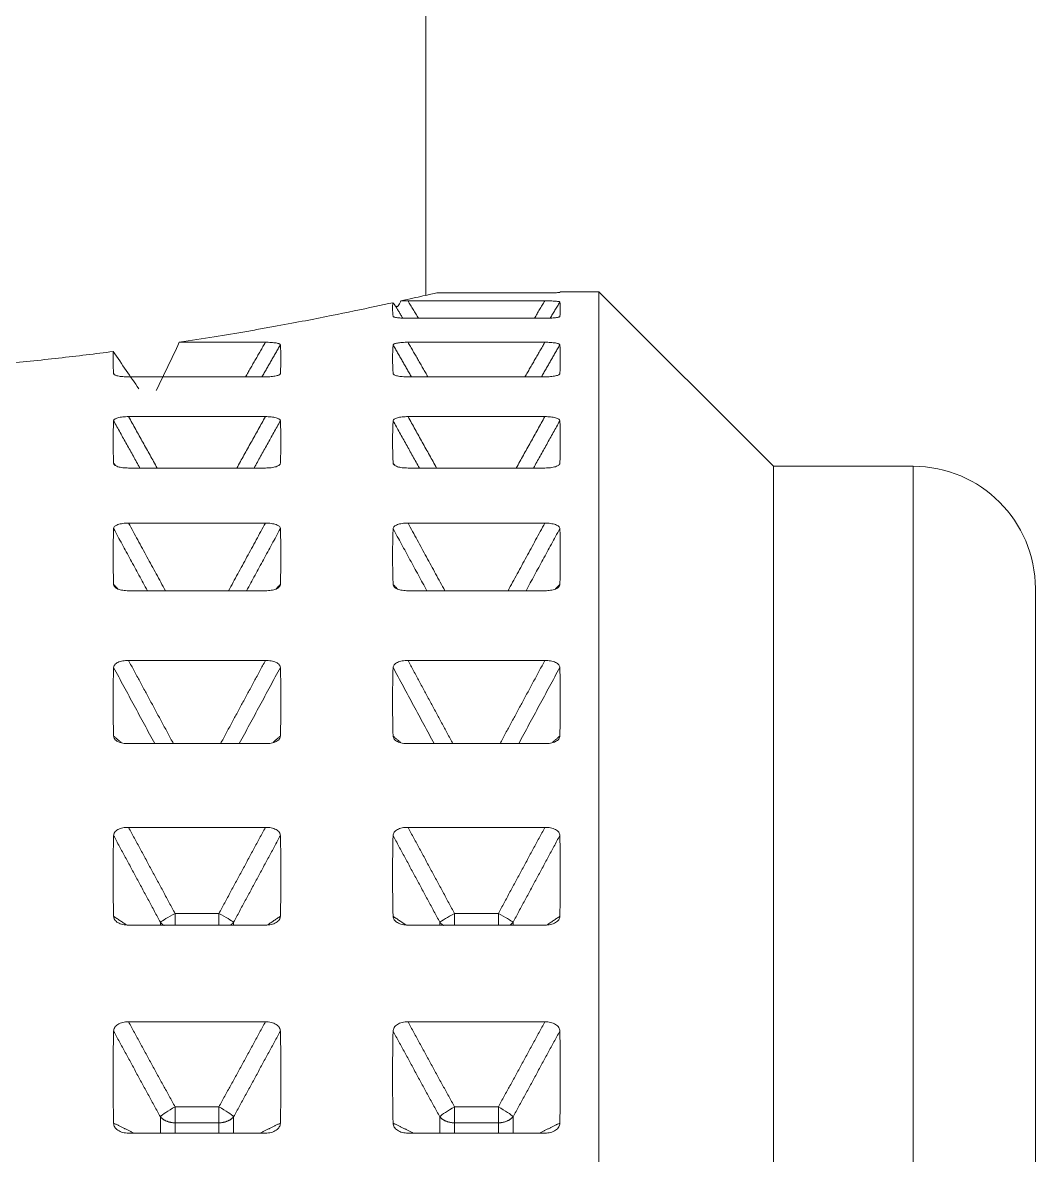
# Model space of a CAD drawing. Extents: x 2752 to 4118, y -1 to 999.
# Drawn here: x 3161.19 to 3166.99, y 537.87 to 544.35 of the extents above; entities that cross this region are included whole.
import ezdxf

# ---------------------------------------------------------------- set-up
doc = ezdxf.new("R2010")
doc.units = 0
doc.header["$LTSCALE"] = 10
doc.header["$MEASUREMENT"] = 0
doc.layers.add('1', color=7, linetype='CONTINUOUS')

msp = doc.modelspace()

# ---------------------------------------------------------------- linework, layer by layer
at = {"layer": '1', "color": 7, "linetype": 'Continuous', "lineweight": 18}
for p, q in [((3164.2684, 542.8077), (3164.2712, 542.8122)), ((3164.491, 542.8122), (3164.2712, 542.8122)), ((3165.491, 541.8122), (3164.491, 542.8122)), ((3164.491, 507.8122), (3164.491, 542.8122)), ((3163.5633, 542.8057), (3164.1828, 542.8057)), ((3165.491, 541.8122), (3166.291, 541.8122)), ((3165.491, 508.8122), (3165.491, 541.8122)), ((3166.991, 541.1122), (3166.991, 509.5122))]:
    msp.add_line(p, q, dxfattribs=at)
at = {"layer": '1', "color": 7, "linetype": 'Continuous', "lineweight": 13}
for p, q in [((3161.7169, 542.3393), (3161.7136, 542.3437)), ((3163.3169, 542.3393), (3163.3136, 542.3437)), ((3166.291, 541.8122), (3166.291, 508.8122)), ((3162.0655, 538.0526), (3162.3165, 538.0526)), ((3162.0655, 537.9938), (3162.0655, 538.0526)), ((3162.3165, 538.0526), (3162.3165, 537.9938)), ((3163.6655, 538.0526), (3163.9165, 538.0526)), ((3163.6655, 537.9938), (3163.6655, 538.0526)), ((3163.9165, 538.0526), (3163.9165, 537.9938))]:
    msp.add_line(p, q, dxfattribs=at)
at = {"layer": '1', "color": 7, "linetype": 'Continuous', "lineweight": 18}
msp.add_arc((3166.291, 541.1122), 0.7, 0, 90, dxfattribs=at)
for centre, major_axis, ratio, start_param, end_param in [((3159.491, 550.9606), (0, 10.9088), 0.375843, 3.787146, 3.828019), ((3159.491, 546.7519), (-4.0813, 6.6079), 0.059234, 2.238735, 2.281937), ((3162.0655, 539.2451), (-0.088, -0.0475), 0.052236, 4.683469, 5.961251), ((3162.3165, 539.2451), (-0.088, 0.0475), 0.052236, 3.463527, 4.741309), ((3163.6655, 539.2451), (-0.088, -0.0475), 0.052236, 4.683469, 5.961251), ((3163.9165, 539.2451), (-0.088, 0.0475), 0.052236, 3.463527, 4.741309), ((3162.0655, 538.1269), (-0.0878, -0.0479), 0.143811, 4.633281, 5.911063), ((3162.3165, 538.1269), (-0.0878, 0.0479), 0.143811, 3.513715, 4.791497), ((3163.6655, 538.1269), (-0.0878, -0.0479), 0.143811, 4.633281, 5.911063), ((3163.9165, 538.1269), (-0.0878, 0.0479), 0.143811, 3.513715, 4.791497)]:
    msp.add_ellipse(centre, major_axis=major_axis, ratio=ratio, start_param=start_param, end_param=end_param, dxfattribs=at)
for points, degree in [([(3163.5009, 568.3122), (3163.5009, 542.7915)], 1), ([(3163.313, 542.7491), (3163.3099, 542.7282), (3163.3101, 542.7021), (3163.3136, 542.6708)], 3), ([(3163.313, 542.7491), (3163.3176, 542.7432), (3163.3221, 542.7373), (3163.3266, 542.7315)], 3), ([(3163.5633, 542.8057), (3163.5455, 542.8015), (3163.4932, 542.7894), (3163.4081, 542.7701), (3163.3573, 542.7589)], 3), ([(3164.1828, 542.7596), (3163.3992, 542.7596)], 1), ([(3164.2129, 542.6608), (3164.2684, 542.753)], 1), ([(3164.2684, 542.6708), (3164.2722, 542.7041), (3164.2722, 542.7315), (3164.2684, 542.753)], 3), ([(3163.3692, 542.6607), (3163.3266, 542.7315)], 1), ([(3163.3992, 542.6601), (3164.1828, 542.6601)], 1), ([(3162.5828, 542.5224), (3162.0896, 542.5224)], 1), ([(3162.5632, 542.3244), (3162.6684, 542.5072)], 1), ([(3162.6684, 542.3437), (3162.6722, 542.4039), (3162.6722, 542.4584), (3162.6684, 542.5072)], 3), ([(3163.3136, 542.5072), (3163.3099, 542.4584), (3163.3099, 542.4039), (3163.3136, 542.3437)], 3), ([(3163.4188, 542.3244), (3163.3136, 542.5072)], 1), ([(3164.1828, 542.5224), (3163.3992, 542.5224)], 1), ([(3164.1632, 542.3244), (3164.2684, 542.5072)], 1), ([(3164.2684, 542.3437), (3164.2722, 542.4039), (3164.2722, 542.4584), (3164.2684, 542.5072)], 3), ([(3161.7116, 542.4694), (3161.6099, 542.4562), (3161.4014, 542.431), (3161.1827, 542.4086), (3161.0708, 542.3983)], 3), ([(3161.7115, 542.4694), (3161.7101, 542.4308), (3161.7108, 542.3888), (3161.7136, 542.3437)], 3), ([(3161.7992, 542.3244), (3162.5828, 542.3244)], 1), ([(3163.3992, 542.3244), (3164.1828, 542.3244)], 1), ([(3162.5828, 542.0966), (3161.7992, 542.0966)], 1), ([(3164.1828, 542.0966), (3163.3992, 542.0966)], 1), ([(3161.7136, 542.0729), (3161.7099, 541.9976), (3161.7099, 541.9165), (3161.7136, 541.83)], 3), ([(3161.8642, 541.8024), (3161.7136, 542.0729)], 1), ([(3162.5178, 541.8024), (3162.6684, 542.0729)], 1), ([(3162.6684, 541.83), (3162.6722, 541.9165), (3162.6722, 541.9976), (3162.6684, 542.0729)], 3), ([(3163.3136, 542.0729), (3163.3099, 541.9976), (3163.3099, 541.9165), (3163.3136, 541.83)], 3), ([(3163.4642, 541.8024), (3163.3136, 542.0729)], 1), ([(3164.1178, 541.8024), (3164.2684, 542.0729)], 1), ([(3164.2684, 541.83), (3164.2722, 541.9165), (3164.2722, 541.9976), (3164.2684, 542.0729)], 3), ([(3161.7992, 541.8024), (3162.5828, 541.8024)], 1), ([(3163.3992, 541.8024), (3164.1828, 541.8024)], 1), ([(3161.7136, 541.4551), (3161.7099, 541.3539), (3161.7099, 541.2472), (3161.7136, 541.1353)], 3), ([(3162.5828, 541.4869), (3161.7992, 541.4869)], 1), ([(3162.6684, 541.1353), (3162.6722, 541.2472), (3162.6722, 541.3539), (3162.6684, 541.4551)], 3), ([(3163.3136, 541.4551), (3163.3099, 541.3539), (3163.3099, 541.2472), (3163.3136, 541.1353)], 3), ([(3164.1828, 541.4869), (3163.3992, 541.4869)], 1), ([(3164.2684, 541.1353), (3164.2722, 541.2472), (3164.2722, 541.3539), (3164.2684, 541.4551)], 3), ([(3162.6435, 541.1099), (3162.6684, 541.1353)], 1), ([(3164.2435, 541.1099), (3164.2684, 541.1353)], 1), ([(3161.7992, 541.0997), (3162.5828, 541.0997)], 1), ([(3163.3992, 541.0997), (3164.1828, 541.0997)], 1), ([(3162.5828, 540.7), (3161.7992, 540.7)], 1), ([(3164.1828, 540.7), (3163.3992, 540.7)], 1), ([(3161.7136, 540.6603), (3161.7099, 540.5344), (3161.7099, 540.4033), (3161.7136, 540.2672)], 3), ([(3162.6684, 540.2672), (3162.6722, 540.4033), (3162.6722, 540.5344), (3162.6684, 540.6603)], 3), ([(3163.3136, 540.6603), (3163.3099, 540.5344), (3163.3099, 540.4033), (3163.3136, 540.2672)], 3), ([(3164.2684, 540.2672), (3164.2722, 540.4033), (3164.2722, 540.5344), (3164.2684, 540.6603)], 3), ([(3161.7992, 540.224), (3162.5828, 540.224)], 1), ([(3162.6236, 540.2289), (3162.6684, 540.2672)], 1), ([(3163.3992, 540.224), (3164.1828, 540.224)], 1), ([(3164.2236, 540.2289), (3164.2684, 540.2672)], 1), ([(3161.7136, 539.6975), (3161.7099, 539.5482), (3161.7099, 539.3941), (3161.7136, 539.2353)], 3), ([(3162.5828, 539.7445), (3161.7992, 539.7445)], 1), ([(3162.6684, 539.2353), (3162.6722, 539.3941), (3162.6722, 539.5482), (3162.6684, 539.6975)], 3), ([(3163.3136, 539.6975), (3163.3099, 539.5482), (3163.3099, 539.3941), (3163.3136, 539.2353)], 3), ([(3164.1828, 539.7445), (3163.3992, 539.7445)], 1), ([(3164.2684, 539.2353), (3164.2722, 539.3941), (3164.2722, 539.5482), (3164.2684, 539.6975)], 3), ([(3161.7992, 539.1849), (3162.5828, 539.1849)], 1), ([(3162.5951, 539.1857), (3162.6684, 539.2353)], 1), ([(3163.3992, 539.1849), (3164.1828, 539.1849)], 1), ([(3164.1951, 539.1857), (3164.2684, 539.2353)], 1), ([(3162.5828, 538.6309), (3161.7992, 538.6309)], 1), ([(3164.1828, 538.6309), (3163.3992, 538.6309)], 1), ([(3161.7136, 538.577), (3161.7099, 538.406), (3161.7099, 538.2306), (3161.7136, 538.0509)], 3), ([(3162.6684, 538.0509), (3162.6722, 538.2306), (3162.6722, 538.406), (3162.6684, 538.577)], 3), ([(3163.3136, 538.577), (3163.3099, 538.406), (3163.3099, 538.2306), (3163.3136, 538.0509)], 3), ([(3164.2684, 538.0509), (3164.2722, 538.2306), (3164.2722, 538.406), (3164.2684, 538.577)], 3), ([(3162.5527, 537.9938), (3162.6684, 538.0509)], 1), ([(3164.1527, 537.9938), (3164.2684, 538.0509)], 1), ([(3161.7992, 537.9938), (3162.5828, 537.9938)], 1), ([(3163.3992, 537.9938), (3164.1828, 537.9938)], 1)]:
    msp.add_open_spline(points, degree=degree, dxfattribs=at)
for points, knots in [([(3163.313, 542.7491), (3163.2488, 542.735), (3163.1747, 542.7191), (3163.0075, 542.6845), (3162.9145, 542.6658), (3162.7606, 542.6363), (3162.7069, 542.6263), (3162.6227, 542.6109), (3162.594, 542.6057), (3162.5356, 542.5953), (3162.5059, 542.5901), (3162.3549, 542.5641), (3162.2263, 542.543), (3162.0896, 542.5224)], [0, 0, 0, 0, 0.25, 0.25, 0.5, 0.5, 0.625, 0.625, 0.6875, 0.6875, 0.75, 0.75, 1, 1, 1, 1]), ([(3163.3573, 542.7588), (3163.3554, 542.7529), (3163.3533, 542.7475), (3163.3487, 542.738), (3163.3462, 542.7339), (3163.3409, 542.728), (3163.338, 542.7263), (3163.3337, 542.7262), (3163.3322, 542.7267), (3163.3293, 542.7284), (3163.3279, 542.7297), (3163.3266, 542.7315)], [0, 0, 0, 0, 0.25, 0.25, 0.5, 0.5, 0.75, 0.75, 0.875, 0.875, 1, 1, 1, 1]), ([(3163.3572, 542.7589), (3163.3637, 542.7591), (3163.3705, 542.7593), (3163.3846, 542.7596), (3163.3919, 542.7596), (3163.3992, 542.7596)], [0, 0, 0, 0, 0.5, 0.5, 1, 1, 1, 1]), ([(3164.2684, 542.8077), (3164.2683, 542.8076), (3164.2678, 542.8075), (3164.2658, 542.8072), (3164.2643, 542.8071), (3164.2602, 542.8069), (3164.2577, 542.8067), (3164.2516, 542.8065), (3164.2479, 542.8064), (3164.2399, 542.8062), (3164.2355, 542.8061), (3164.226, 542.8059), (3164.2209, 542.8059), (3164.2105, 542.8058), (3164.205, 542.8057), (3164.194, 542.8057), (3164.1884, 542.8057), (3164.1828, 542.8057)], [0, 0, 0, 0, 0.125, 0.125, 0.25, 0.25, 0.375, 0.375, 0.5, 0.5, 0.625, 0.625, 0.75, 0.75, 0.875, 0.875, 1, 1, 1, 1]), ([(3164.1828, 542.7596), (3164.1884, 542.7596), (3164.194, 542.7596), (3164.2049, 542.7594), (3164.2103, 542.7593), (3164.2209, 542.759), (3164.2259, 542.7589), (3164.2353, 542.7584), (3164.2398, 542.7581), (3164.2478, 542.7575), (3164.2514, 542.7572), (3164.2575, 542.7565), (3164.2601, 542.7561), (3164.2642, 542.7552), (3164.2657, 542.7548), (3164.2678, 542.7539), (3164.2683, 542.7535), (3164.2684, 542.753)], [0, 0, 0, 0, 0.125, 0.125, 0.25, 0.25, 0.375, 0.375, 0.5, 0.5, 0.625, 0.625, 0.75, 0.75, 0.875, 0.875, 1, 1, 1, 1]), ([(3163.3992, 542.6601), (3163.3936, 542.6601), (3163.3881, 542.6601), (3163.3771, 542.6604), (3163.3717, 542.6606), (3163.3612, 542.661), (3163.3562, 542.6614), (3163.3467, 542.6621), (3163.3422, 542.6626), (3163.3342, 542.6636), (3163.3307, 542.6641), (3163.3245, 542.6653), (3163.3219, 542.666), (3163.3178, 542.6673), (3163.3163, 542.668), (3163.3142, 542.6694), (3163.3137, 542.6701), (3163.3136, 542.6708)], [0, 0, 0, 0, 0.125, 0.125, 0.25, 0.25, 0.375, 0.375, 0.5, 0.5, 0.625, 0.625, 0.75, 0.75, 0.875, 0.875, 1, 1, 1, 1]), ([(3164.2684, 542.6708), (3164.2683, 542.6701), (3164.2678, 542.6694), (3164.2658, 542.668), (3164.2643, 542.6673), (3164.2602, 542.666), (3164.2577, 542.6653), (3164.2516, 542.6641), (3164.2479, 542.6636), (3164.2399, 542.6626), (3164.2355, 542.6621), (3164.226, 542.6614), (3164.2209, 542.6611), (3164.2105, 542.6606), (3164.205, 542.6604), (3164.194, 542.6601), (3164.1884, 542.6601), (3164.1828, 542.6601)], [0, 0, 0, 0, 0.125, 0.125, 0.25, 0.25, 0.375, 0.375, 0.5, 0.5, 0.625, 0.625, 0.75, 0.75, 0.875, 0.875, 1, 1, 1, 1]), ([(3162.5828, 542.5224), (3162.5884, 542.5224), (3162.594, 542.5223), (3162.6049, 542.522), (3162.6103, 542.5217), (3162.6209, 542.5211), (3162.6259, 542.5206), (3162.6353, 542.5196), (3162.6398, 542.519), (3162.6478, 542.5176), (3162.6514, 542.5168), (3162.6575, 542.5151), (3162.6601, 542.5142), (3162.6642, 542.5123), (3162.6657, 542.5113), (3162.6678, 542.5092), (3162.6683, 542.5082), (3162.6684, 542.5072)], [0, 0, 0, 0, 0.125, 0.125, 0.25, 0.25, 0.375, 0.375, 0.5, 0.5, 0.625, 0.625, 0.75, 0.75, 0.875, 0.875, 1, 1, 1, 1]), ([(3163.3136, 542.5072), (3163.3137, 542.5082), (3163.3142, 542.5092), (3163.3163, 542.5112), (3163.3178, 542.5122), (3163.3218, 542.5141), (3163.3244, 542.515), (3163.3305, 542.5167), (3163.3341, 542.5175), (3163.3421, 542.5189), (3163.3465, 542.5196), (3163.356, 542.5206), (3163.3611, 542.5211), (3163.3716, 542.5217), (3163.377, 542.522), (3163.388, 542.5223), (3163.3936, 542.5224), (3163.3992, 542.5224)], [0, 0, 0, 0, 0.125, 0.125, 0.25, 0.25, 0.375, 0.375, 0.5, 0.5, 0.625, 0.625, 0.75, 0.75, 0.875, 0.875, 1, 1, 1, 1]), ([(3164.1828, 542.5224), (3164.1884, 542.5224), (3164.194, 542.5223), (3164.2049, 542.522), (3164.2103, 542.5217), (3164.2209, 542.5211), (3164.2259, 542.5206), (3164.2353, 542.5196), (3164.2398, 542.519), (3164.2478, 542.5176), (3164.2514, 542.5168), (3164.2575, 542.5151), (3164.2601, 542.5142), (3164.2642, 542.5123), (3164.2657, 542.5113), (3164.2678, 542.5092), (3164.2683, 542.5082), (3164.2684, 542.5072)], [0, 0, 0, 0, 0.125, 0.125, 0.25, 0.25, 0.375, 0.375, 0.5, 0.5, 0.625, 0.625, 0.75, 0.75, 0.875, 0.875, 1, 1, 1, 1]), ([(3161.7992, 542.3244), (3161.7936, 542.3244), (3161.7881, 542.3245), (3161.7771, 542.3249), (3161.7717, 542.3253), (3161.7612, 542.3261), (3161.7562, 542.3267), (3161.7467, 542.328), (3161.7422, 542.3288), (3161.7342, 542.3306), (3161.7307, 542.3316), (3161.7245, 542.3338), (3161.7219, 542.3349), (3161.7178, 542.3373), (3161.7163, 542.3386), (3161.7142, 542.3411), (3161.7137, 542.3424), (3161.7136, 542.3437)], [0, 0, 0, 0, 0.125, 0.125, 0.25, 0.25, 0.375, 0.375, 0.5, 0.5, 0.625, 0.625, 0.75, 0.75, 0.875, 0.875, 1, 1, 1, 1]), ([(3162.6684, 542.3437), (3162.6683, 542.3424), (3162.6678, 542.3411), (3162.6658, 542.3386), (3162.6643, 542.3374), (3162.6602, 542.335), (3162.6577, 542.3338), (3162.6516, 542.3317), (3162.6479, 542.3307), (3162.6399, 542.3289), (3162.6355, 542.3281), (3162.626, 542.3267), (3162.6209, 542.3261), (3162.6105, 542.3253), (3162.605, 542.3249), (3162.594, 542.3245), (3162.5884, 542.3244), (3162.5828, 542.3244)], [0, 0, 0, 0, 0.125, 0.125, 0.25, 0.25, 0.375, 0.375, 0.5, 0.5, 0.625, 0.625, 0.75, 0.75, 0.875, 0.875, 1, 1, 1, 1]), ([(3163.3992, 542.3244), (3163.3936, 542.3244), (3163.3881, 542.3245), (3163.3771, 542.3249), (3163.3717, 542.3253), (3163.3612, 542.3261), (3163.3562, 542.3267), (3163.3467, 542.328), (3163.3422, 542.3288), (3163.3342, 542.3306), (3163.3307, 542.3316), (3163.3245, 542.3338), (3163.3219, 542.3349), (3163.3178, 542.3373), (3163.3163, 542.3386), (3163.3142, 542.3411), (3163.3137, 542.3424), (3163.3136, 542.3437)], [0, 0, 0, 0, 0.125, 0.125, 0.25, 0.25, 0.375, 0.375, 0.5, 0.5, 0.625, 0.625, 0.75, 0.75, 0.875, 0.875, 1, 1, 1, 1]), ([(3164.2684, 542.3437), (3164.2683, 542.3424), (3164.2678, 542.3411), (3164.2658, 542.3386), (3164.2643, 542.3374), (3164.2602, 542.335), (3164.2577, 542.3338), (3164.2516, 542.3317), (3164.2479, 542.3307), (3164.2399, 542.3289), (3164.2355, 542.3281), (3164.226, 542.3267), (3164.2209, 542.3261), (3164.2105, 542.3253), (3164.205, 542.3249), (3164.194, 542.3245), (3164.1884, 542.3244), (3164.1828, 542.3244)], [0, 0, 0, 0, 0.125, 0.125, 0.25, 0.25, 0.375, 0.375, 0.5, 0.5, 0.625, 0.625, 0.75, 0.75, 0.875, 0.875, 1, 1, 1, 1]), ([(3161.7136, 542.0729), (3161.7137, 542.0745), (3161.7142, 542.0761), (3161.7163, 542.0793), (3161.7178, 542.0808), (3161.7218, 542.0838), (3161.7244, 542.0852), (3161.7305, 542.0878), (3161.7341, 542.089), (3161.7421, 542.0912), (3161.7465, 542.0922), (3161.756, 542.0938), (3161.7611, 542.0945), (3161.7716, 542.0956), (3161.777, 542.096), (3161.788, 542.0965), (3161.7936, 542.0966), (3161.7992, 542.0966)], [0, 0, 0, 0, 0.125, 0.125, 0.25, 0.25, 0.375, 0.375, 0.5, 0.5, 0.625, 0.625, 0.75, 0.75, 0.875, 0.875, 1, 1, 1, 1]), ([(3162.5828, 542.0966), (3162.5884, 542.0966), (3162.594, 542.0965), (3162.6049, 542.096), (3162.6103, 542.0956), (3162.6209, 542.0945), (3162.6259, 542.0939), (3162.6353, 542.0922), (3162.6398, 542.0913), (3162.6478, 542.0891), (3162.6514, 542.0879), (3162.6575, 542.0852), (3162.6601, 542.0838), (3162.6642, 542.0808), (3162.6657, 542.0793), (3162.6678, 542.0761), (3162.6683, 542.0745), (3162.6684, 542.0729)], [0, 0, 0, 0, 0.125, 0.125, 0.25, 0.25, 0.375, 0.375, 0.5, 0.5, 0.625, 0.625, 0.75, 0.75, 0.875, 0.875, 1, 1, 1, 1]), ([(3163.3136, 542.0729), (3163.3137, 542.0745), (3163.3142, 542.0761), (3163.3163, 542.0793), (3163.3178, 542.0808), (3163.3218, 542.0838), (3163.3244, 542.0852), (3163.3305, 542.0878), (3163.3341, 542.089), (3163.3421, 542.0912), (3163.3465, 542.0922), (3163.356, 542.0938), (3163.3611, 542.0945), (3163.3716, 542.0956), (3163.377, 542.096), (3163.388, 542.0965), (3163.3936, 542.0966), (3163.3992, 542.0966)], [0, 0, 0, 0, 0.125, 0.125, 0.25, 0.25, 0.375, 0.375, 0.5, 0.5, 0.625, 0.625, 0.75, 0.75, 0.875, 0.875, 1, 1, 1, 1]), ([(3164.1828, 542.0966), (3164.1884, 542.0966), (3164.194, 542.0965), (3164.2049, 542.096), (3164.2103, 542.0956), (3164.2209, 542.0945), (3164.2259, 542.0939), (3164.2353, 542.0922), (3164.2398, 542.0913), (3164.2478, 542.0891), (3164.2514, 542.0879), (3164.2575, 542.0852), (3164.2601, 542.0838), (3164.2642, 542.0808), (3164.2657, 542.0793), (3164.2678, 542.0761), (3164.2683, 542.0745), (3164.2684, 542.0729)], [0, 0, 0, 0, 0.125, 0.125, 0.25, 0.25, 0.375, 0.375, 0.5, 0.5, 0.625, 0.625, 0.75, 0.75, 0.875, 0.875, 1, 1, 1, 1]), ([(3161.7992, 541.8024), (3161.7936, 541.8024), (3161.7881, 541.8025), (3161.7771, 541.8031), (3161.7717, 541.8036), (3161.7612, 541.8048), (3161.7562, 541.8056), (3161.7467, 541.8075), (3161.7422, 541.8087), (3161.7342, 541.8112), (3161.7307, 541.8127), (3161.7245, 541.8157), (3161.7219, 541.8174), (3161.7178, 541.8208), (3161.7163, 541.8226), (3161.7142, 541.8263), (3161.7137, 541.8281), (3161.7136, 541.83)], [0, 0, 0, 0, 0.125, 0.125, 0.25, 0.25, 0.375, 0.375, 0.5, 0.5, 0.625, 0.625, 0.75, 0.75, 0.875, 0.875, 1, 1, 1, 1]), ([(3162.6684, 541.83), (3162.6683, 541.8281), (3162.6678, 541.8263), (3162.6658, 541.8227), (3162.6643, 541.8209), (3162.6602, 541.8174), (3162.6577, 541.8158), (3162.6516, 541.8127), (3162.6479, 541.8113), (3162.6399, 541.8087), (3162.6355, 541.8076), (3162.626, 541.8056), (3162.6209, 541.8048), (3162.6105, 541.8036), (3162.605, 541.8031), (3162.594, 541.8025), (3162.5884, 541.8024), (3162.5828, 541.8024)], [0, 0, 0, 0, 0.125, 0.125, 0.25, 0.25, 0.375, 0.375, 0.5, 0.5, 0.625, 0.625, 0.75, 0.75, 0.875, 0.875, 1, 1, 1, 1]), ([(3163.3992, 541.8024), (3163.3936, 541.8024), (3163.3881, 541.8025), (3163.3771, 541.8031), (3163.3717, 541.8036), (3163.3612, 541.8048), (3163.3562, 541.8056), (3163.3467, 541.8075), (3163.3422, 541.8087), (3163.3342, 541.8112), (3163.3307, 541.8127), (3163.3245, 541.8157), (3163.3219, 541.8174), (3163.3178, 541.8208), (3163.3163, 541.8226), (3163.3142, 541.8263), (3163.3137, 541.8281), (3163.3136, 541.83)], [0, 0, 0, 0, 0.125, 0.125, 0.25, 0.25, 0.375, 0.375, 0.5, 0.5, 0.625, 0.625, 0.75, 0.75, 0.875, 0.875, 1, 1, 1, 1]), ([(3164.2684, 541.83), (3164.2683, 541.8281), (3164.2678, 541.8263), (3164.2658, 541.8227), (3164.2643, 541.8209), (3164.2602, 541.8174), (3164.2577, 541.8158), (3164.2516, 541.8127), (3164.2479, 541.8113), (3164.2399, 541.8087), (3164.2355, 541.8076), (3164.226, 541.8056), (3164.2209, 541.8048), (3164.2105, 541.8036), (3164.205, 541.8031), (3164.194, 541.8025), (3164.1884, 541.8024), (3164.1828, 541.8024)], [0, 0, 0, 0, 0.125, 0.125, 0.25, 0.25, 0.375, 0.375, 0.5, 0.5, 0.625, 0.625, 0.75, 0.75, 0.875, 0.875, 1, 1, 1, 1]), ([(3161.7136, 541.4551), (3161.7137, 541.4572), (3161.7142, 541.4594), (3161.7163, 541.4636), (3161.7178, 541.4657), (3161.7218, 541.4696), (3161.7244, 541.4715), (3161.7305, 541.4751), (3161.7341, 541.4767), (3161.7421, 541.4797), (3161.7465, 541.481), (3161.756, 541.4832), (3161.7611, 541.4841), (3161.7716, 541.4855), (3161.777, 541.4861), (3161.788, 541.4868), (3161.7936, 541.4869), (3161.7992, 541.4869)], [0, 0, 0, 0, 0.125, 0.125, 0.25, 0.25, 0.375, 0.375, 0.5, 0.5, 0.625, 0.625, 0.75, 0.75, 0.875, 0.875, 1, 1, 1, 1]), ([(3162.5828, 541.4869), (3162.5884, 541.4869), (3162.594, 541.4868), (3162.6049, 541.4861), (3162.6103, 541.4856), (3162.6209, 541.4841), (3162.6259, 541.4832), (3162.6353, 541.481), (3162.6398, 541.4797), (3162.6478, 541.4768), (3162.6514, 541.4752), (3162.6575, 541.4716), (3162.6601, 541.4697), (3162.6642, 541.4657), (3162.6657, 541.4636), (3162.6678, 541.4594), (3162.6683, 541.4572), (3162.6684, 541.4551)], [0, 0, 0, 0, 0.125, 0.125, 0.25, 0.25, 0.375, 0.375, 0.5, 0.5, 0.625, 0.625, 0.75, 0.75, 0.875, 0.875, 1, 1, 1, 1]), ([(3163.3136, 541.4551), (3163.3137, 541.4572), (3163.3142, 541.4594), (3163.3163, 541.4636), (3163.3178, 541.4657), (3163.3218, 541.4696), (3163.3244, 541.4715), (3163.3305, 541.4751), (3163.3341, 541.4767), (3163.3421, 541.4797), (3163.3465, 541.481), (3163.356, 541.4832), (3163.3611, 541.4841), (3163.3716, 541.4855), (3163.377, 541.4861), (3163.388, 541.4868), (3163.3936, 541.4869), (3163.3992, 541.4869)], [0, 0, 0, 0, 0.125, 0.125, 0.25, 0.25, 0.375, 0.375, 0.5, 0.5, 0.625, 0.625, 0.75, 0.75, 0.875, 0.875, 1, 1, 1, 1]), ([(3164.1828, 541.4869), (3164.1884, 541.4869), (3164.194, 541.4868), (3164.2049, 541.4861), (3164.2103, 541.4856), (3164.2209, 541.4841), (3164.2259, 541.4832), (3164.2353, 541.481), (3164.2398, 541.4797), (3164.2478, 541.4768), (3164.2514, 541.4752), (3164.2575, 541.4716), (3164.2601, 541.4697), (3164.2642, 541.4657), (3164.2657, 541.4636), (3164.2678, 541.4594), (3164.2683, 541.4572), (3164.2684, 541.4551)], [0, 0, 0, 0, 0.125, 0.125, 0.25, 0.25, 0.375, 0.375, 0.5, 0.5, 0.625, 0.625, 0.75, 0.75, 0.875, 0.875, 1, 1, 1, 1]), ([(3161.7992, 541.0997), (3161.7936, 541.0997), (3161.7881, 541.0998), (3161.7771, 541.1006), (3161.7717, 541.1012), (3161.7612, 541.1028), (3161.7562, 541.1038), (3161.7467, 541.1063), (3161.7422, 541.1078), (3161.7342, 541.1111), (3161.7307, 541.1129), (3161.7245, 541.1169), (3161.7219, 541.119), (3161.7178, 541.1235), (3161.7163, 541.1258), (3161.7142, 541.1305), (3161.7137, 541.1329), (3161.7136, 541.1353)], [0, 0, 0, 0, 0.125, 0.125, 0.25, 0.25, 0.375, 0.375, 0.5, 0.5, 0.625, 0.625, 0.75, 0.75, 0.875, 0.875, 1, 1, 1, 1]), ([(3162.6684, 541.1353), (3162.6683, 541.1329), (3162.6678, 541.1305), (3162.6658, 541.1258), (3162.6643, 541.1235), (3162.6602, 541.1191), (3162.6577, 541.117), (3162.6516, 541.113), (3162.6479, 541.1111), (3162.6399, 541.1078), (3162.6355, 541.1064), (3162.626, 541.1039), (3162.6209, 541.1028), (3162.6105, 541.1012), (3162.605, 541.1006), (3162.594, 541.0998), (3162.5884, 541.0997), (3162.5828, 541.0997)], [0, 0, 0, 0, 0.125, 0.125, 0.25, 0.25, 0.375, 0.375, 0.5, 0.5, 0.625, 0.625, 0.75, 0.75, 0.875, 0.875, 1, 1, 1, 1]), ([(3163.3992, 541.0997), (3163.3936, 541.0997), (3163.3881, 541.0998), (3163.3771, 541.1006), (3163.3717, 541.1012), (3163.3612, 541.1028), (3163.3562, 541.1038), (3163.3467, 541.1063), (3163.3422, 541.1078), (3163.3342, 541.1111), (3163.3307, 541.1129), (3163.3245, 541.1169), (3163.3219, 541.119), (3163.3178, 541.1235), (3163.3163, 541.1258), (3163.3142, 541.1305), (3163.3137, 541.1329), (3163.3136, 541.1353)], [0, 0, 0, 0, 0.125, 0.125, 0.25, 0.25, 0.375, 0.375, 0.5, 0.5, 0.625, 0.625, 0.75, 0.75, 0.875, 0.875, 1, 1, 1, 1]), ([(3164.2684, 541.1353), (3164.2683, 541.1329), (3164.2678, 541.1305), (3164.2658, 541.1258), (3164.2643, 541.1235), (3164.2602, 541.1191), (3164.2577, 541.117), (3164.2516, 541.113), (3164.2479, 541.1111), (3164.2399, 541.1078), (3164.2355, 541.1064), (3164.226, 541.1039), (3164.2209, 541.1028), (3164.2105, 541.1012), (3164.205, 541.1006), (3164.194, 541.0998), (3164.1884, 541.0997), (3164.1828, 541.0997)], [0, 0, 0, 0, 0.125, 0.125, 0.25, 0.25, 0.375, 0.375, 0.5, 0.5, 0.625, 0.625, 0.75, 0.75, 0.875, 0.875, 1, 1, 1, 1]), ([(3161.7136, 540.6603), (3161.7137, 540.663), (3161.7142, 540.6657), (3161.7163, 540.6709), (3161.7178, 540.6735), (3161.7218, 540.6785), (3161.7244, 540.6808), (3161.7305, 540.6852), (3161.7341, 540.6873), (3161.7421, 540.691), (3161.7465, 540.6926), (3161.756, 540.6954), (3161.7611, 540.6965), (3161.7716, 540.6983), (3161.777, 540.699), (3161.788, 540.6998), (3161.7936, 540.7), (3161.7992, 540.7)], [0, 0, 0, 0, 0.125, 0.125, 0.25, 0.25, 0.375, 0.375, 0.5, 0.5, 0.625, 0.625, 0.75, 0.75, 0.875, 0.875, 1, 1, 1, 1]), ([(3162.5828, 540.7), (3162.5884, 540.7), (3162.594, 540.6998), (3162.6049, 540.699), (3162.6103, 540.6983), (3162.6209, 540.6965), (3162.6259, 540.6954), (3162.6353, 540.6927), (3162.6398, 540.6911), (3162.6478, 540.6874), (3162.6514, 540.6854), (3162.6575, 540.6809), (3162.6601, 540.6785), (3162.6642, 540.6736), (3162.6657, 540.671), (3162.6678, 540.6657), (3162.6683, 540.663), (3162.6684, 540.6603)], [0, 0, 0, 0, 0.125, 0.125, 0.25, 0.25, 0.375, 0.375, 0.5, 0.5, 0.625, 0.625, 0.75, 0.75, 0.875, 0.875, 1, 1, 1, 1]), ([(3163.3136, 540.6603), (3163.3137, 540.663), (3163.3142, 540.6657), (3163.3163, 540.6709), (3163.3178, 540.6735), (3163.3218, 540.6785), (3163.3244, 540.6808), (3163.3305, 540.6852), (3163.3341, 540.6873), (3163.3421, 540.691), (3163.3465, 540.6926), (3163.356, 540.6954), (3163.3611, 540.6965), (3163.3716, 540.6983), (3163.377, 540.699), (3163.388, 540.6998), (3163.3936, 540.7), (3163.3992, 540.7)], [0, 0, 0, 0, 0.125, 0.125, 0.25, 0.25, 0.375, 0.375, 0.5, 0.5, 0.625, 0.625, 0.75, 0.75, 0.875, 0.875, 1, 1, 1, 1]), ([(3164.1828, 540.7), (3164.1884, 540.7), (3164.194, 540.6998), (3164.2049, 540.699), (3164.2103, 540.6983), (3164.2209, 540.6965), (3164.2259, 540.6954), (3164.2353, 540.6927), (3164.2398, 540.6911), (3164.2478, 540.6874), (3164.2514, 540.6854), (3164.2575, 540.6809), (3164.2601, 540.6785), (3164.2642, 540.6736), (3164.2657, 540.671), (3164.2678, 540.6657), (3164.2683, 540.663), (3164.2684, 540.6603)], [0, 0, 0, 0, 0.125, 0.125, 0.25, 0.25, 0.375, 0.375, 0.5, 0.5, 0.625, 0.625, 0.75, 0.75, 0.875, 0.875, 1, 1, 1, 1]), ([(3161.7992, 540.224), (3161.7936, 540.224), (3161.7881, 540.2242), (3161.7771, 540.2251), (3161.7717, 540.2258), (3161.7612, 540.2278), (3161.7562, 540.229), (3161.7467, 540.232), (3161.7422, 540.2338), (3161.7342, 540.2378), (3161.7307, 540.24), (3161.7245, 540.2449), (3161.7219, 540.2475), (3161.7178, 540.2529), (3161.7163, 540.2557), (3161.7142, 540.2614), (3161.7137, 540.2643), (3161.7136, 540.2672)], [0, 0, 0, 0, 0.125, 0.125, 0.25, 0.25, 0.375, 0.375, 0.5, 0.5, 0.625, 0.625, 0.75, 0.75, 0.875, 0.875, 1, 1, 1, 1]), ([(3162.6684, 540.2672), (3162.6683, 540.2643), (3162.6678, 540.2614), (3162.6658, 540.2558), (3162.6643, 540.2529), (3162.6602, 540.2475), (3162.6577, 540.245), (3162.6516, 540.2402), (3162.6479, 540.2379), (3162.6399, 540.2339), (3162.6355, 540.2321), (3162.626, 540.2291), (3162.6209, 540.2278), (3162.6105, 540.2258), (3162.605, 540.2251), (3162.594, 540.2242), (3162.5884, 540.224), (3162.5828, 540.224)], [0, 0, 0, 0, 0.125, 0.125, 0.25, 0.25, 0.375, 0.375, 0.5, 0.5, 0.625, 0.625, 0.75, 0.75, 0.875, 0.875, 1, 1, 1, 1]), ([(3163.3992, 540.224), (3163.3936, 540.224), (3163.3881, 540.2242), (3163.3771, 540.2251), (3163.3717, 540.2258), (3163.3612, 540.2278), (3163.3562, 540.229), (3163.3467, 540.232), (3163.3422, 540.2338), (3163.3342, 540.2378), (3163.3307, 540.24), (3163.3245, 540.2449), (3163.3219, 540.2475), (3163.3178, 540.2529), (3163.3163, 540.2557), (3163.3142, 540.2614), (3163.3137, 540.2643), (3163.3136, 540.2672)], [0, 0, 0, 0, 0.125, 0.125, 0.25, 0.25, 0.375, 0.375, 0.5, 0.5, 0.625, 0.625, 0.75, 0.75, 0.875, 0.875, 1, 1, 1, 1]), ([(3164.2684, 540.2672), (3164.2683, 540.2643), (3164.2678, 540.2614), (3164.2658, 540.2558), (3164.2643, 540.2529), (3164.2602, 540.2475), (3164.2577, 540.245), (3164.2516, 540.2402), (3164.2479, 540.2379), (3164.2399, 540.2339), (3164.2355, 540.2321), (3164.226, 540.2291), (3164.2209, 540.2278), (3164.2105, 540.2258), (3164.205, 540.2251), (3164.194, 540.2242), (3164.1884, 540.224), (3164.1828, 540.224)], [0, 0, 0, 0, 0.125, 0.125, 0.25, 0.25, 0.375, 0.375, 0.5, 0.5, 0.625, 0.625, 0.75, 0.75, 0.875, 0.875, 1, 1, 1, 1]), ([(3161.7136, 539.6975), (3161.7137, 539.7007), (3161.7142, 539.7038), (3161.7163, 539.71), (3161.7178, 539.7131), (3161.7218, 539.719), (3161.7244, 539.7217), (3161.7305, 539.727), (3161.7341, 539.7295), (3161.7421, 539.7338), (3161.7465, 539.7357), (3161.756, 539.739), (3161.7611, 539.7404), (3161.7716, 539.7425), (3161.777, 539.7433), (3161.788, 539.7443), (3161.7936, 539.7445), (3161.7992, 539.7445)], [0, 0, 0, 0, 0.125, 0.125, 0.25, 0.25, 0.375, 0.375, 0.5, 0.5, 0.625, 0.625, 0.75, 0.75, 0.875, 0.875, 1, 1, 1, 1]), ([(3162.5828, 539.7445), (3162.5884, 539.7445), (3162.594, 539.7443), (3162.6049, 539.7433), (3162.6103, 539.7425), (3162.6209, 539.7404), (3162.6259, 539.7391), (3162.6353, 539.7358), (3162.6398, 539.7339), (3162.6478, 539.7295), (3162.6514, 539.7271), (3162.6575, 539.7219), (3162.6601, 539.719), (3162.6642, 539.7131), (3162.6657, 539.7101), (3162.6678, 539.7038), (3162.6683, 539.7007), (3162.6684, 539.6975)], [0, 0, 0, 0, 0.125, 0.125, 0.25, 0.25, 0.375, 0.375, 0.5, 0.5, 0.625, 0.625, 0.75, 0.75, 0.875, 0.875, 1, 1, 1, 1]), ([(3163.3136, 539.6975), (3163.3137, 539.7007), (3163.3142, 539.7038), (3163.3163, 539.71), (3163.3178, 539.7131), (3163.3218, 539.719), (3163.3244, 539.7217), (3163.3305, 539.727), (3163.3341, 539.7295), (3163.3421, 539.7338), (3163.3465, 539.7357), (3163.356, 539.739), (3163.3611, 539.7404), (3163.3716, 539.7425), (3163.377, 539.7433), (3163.388, 539.7443), (3163.3936, 539.7445), (3163.3992, 539.7445)], [0, 0, 0, 0, 0.125, 0.125, 0.25, 0.25, 0.375, 0.375, 0.5, 0.5, 0.625, 0.625, 0.75, 0.75, 0.875, 0.875, 1, 1, 1, 1]), ([(3164.1828, 539.7445), (3164.1884, 539.7445), (3164.194, 539.7443), (3164.2049, 539.7433), (3164.2103, 539.7425), (3164.2209, 539.7404), (3164.2259, 539.7391), (3164.2353, 539.7358), (3164.2398, 539.7339), (3164.2478, 539.7295), (3164.2514, 539.7271), (3164.2575, 539.7219), (3164.2601, 539.719), (3164.2642, 539.7131), (3164.2657, 539.7101), (3164.2678, 539.7038), (3164.2683, 539.7007), (3164.2684, 539.6975)], [0, 0, 0, 0, 0.125, 0.125, 0.25, 0.25, 0.375, 0.375, 0.5, 0.5, 0.625, 0.625, 0.75, 0.75, 0.875, 0.875, 1, 1, 1, 1]), ([(3161.7992, 539.1849), (3161.7936, 539.1849), (3161.7881, 539.1851), (3161.7771, 539.1862), (3161.7717, 539.1871), (3161.7612, 539.1894), (3161.7562, 539.1908), (3161.7467, 539.1943), (3161.7422, 539.1964), (3161.7342, 539.201), (3161.7307, 539.2036), (3161.7245, 539.2093), (3161.7219, 539.2123), (3161.7178, 539.2186), (3161.7163, 539.2219), (3161.7142, 539.2285), (3161.7137, 539.2319), (3161.7136, 539.2353)], [0, 0, 0, 0, 0.125, 0.125, 0.25, 0.25, 0.375, 0.375, 0.5, 0.5, 0.625, 0.625, 0.75, 0.75, 0.875, 0.875, 1, 1, 1, 1]), ([(3162.6684, 539.2353), (3162.6683, 539.2319), (3162.6678, 539.2286), (3162.6658, 539.222), (3162.6643, 539.2187), (3162.6602, 539.2124), (3162.6577, 539.2094), (3162.6516, 539.2038), (3162.6479, 539.2011), (3162.6399, 539.1964), (3162.6355, 539.1944), (3162.626, 539.1908), (3162.6209, 539.1894), (3162.6105, 539.1871), (3162.605, 539.1862), (3162.594, 539.1851), (3162.5884, 539.1849), (3162.5828, 539.1849)], [0, 0, 0, 0, 0.125, 0.125, 0.25, 0.25, 0.375, 0.375, 0.5, 0.5, 0.625, 0.625, 0.75, 0.75, 0.875, 0.875, 1, 1, 1, 1]), ([(3163.3992, 539.1849), (3163.3936, 539.1849), (3163.3881, 539.1851), (3163.3771, 539.1862), (3163.3717, 539.1871), (3163.3612, 539.1894), (3163.3562, 539.1908), (3163.3467, 539.1943), (3163.3422, 539.1964), (3163.3342, 539.201), (3163.3307, 539.2036), (3163.3245, 539.2093), (3163.3219, 539.2123), (3163.3178, 539.2186), (3163.3163, 539.2219), (3163.3142, 539.2285), (3163.3137, 539.2319), (3163.3136, 539.2353)], [0, 0, 0, 0, 0.125, 0.125, 0.25, 0.25, 0.375, 0.375, 0.5, 0.5, 0.625, 0.625, 0.75, 0.75, 0.875, 0.875, 1, 1, 1, 1]), ([(3164.2684, 539.2353), (3164.2683, 539.2319), (3164.2678, 539.2286), (3164.2658, 539.222), (3164.2643, 539.2187), (3164.2602, 539.2124), (3164.2577, 539.2094), (3164.2516, 539.2038), (3164.2479, 539.2011), (3164.2399, 539.1964), (3164.2355, 539.1944), (3164.226, 539.1908), (3164.2209, 539.1894), (3164.2105, 539.1871), (3164.205, 539.1862), (3164.194, 539.1851), (3164.1884, 539.1849), (3164.1828, 539.1849)], [0, 0, 0, 0, 0.125, 0.125, 0.25, 0.25, 0.375, 0.375, 0.5, 0.5, 0.625, 0.625, 0.75, 0.75, 0.875, 0.875, 1, 1, 1, 1]), ([(3161.7136, 538.577), (3161.7137, 538.5806), (3161.7142, 538.5842), (3161.7163, 538.5913), (3161.7178, 538.5949), (3161.7218, 538.6016), (3161.7244, 538.6048), (3161.7305, 538.6108), (3161.7341, 538.6136), (3161.7421, 538.6186), (3161.7465, 538.6208), (3161.756, 538.6246), (3161.7611, 538.6262), (3161.7716, 538.6286), (3161.777, 538.6295), (3161.788, 538.6307), (3161.7936, 538.6309), (3161.7992, 538.6309)], [0, 0, 0, 0, 0.125, 0.125, 0.25, 0.25, 0.375, 0.375, 0.5, 0.5, 0.625, 0.625, 0.75, 0.75, 0.875, 0.875, 1, 1, 1, 1]), ([(3162.5828, 538.6309), (3162.5884, 538.6309), (3162.594, 538.6307), (3162.6049, 538.6295), (3162.6103, 538.6286), (3162.6209, 538.6262), (3162.6259, 538.6247), (3162.6353, 538.6209), (3162.6398, 538.6187), (3162.6478, 538.6137), (3162.6514, 538.611), (3162.6575, 538.6049), (3162.6601, 538.6017), (3162.6642, 538.5949), (3162.6657, 538.5914), (3162.6678, 538.5843), (3162.6683, 538.5806), (3162.6684, 538.577)], [0, 0, 0, 0, 0.125, 0.125, 0.25, 0.25, 0.375, 0.375, 0.5, 0.5, 0.625, 0.625, 0.75, 0.75, 0.875, 0.875, 1, 1, 1, 1]), ([(3163.3136, 538.577), (3163.3137, 538.5806), (3163.3142, 538.5842), (3163.3163, 538.5913), (3163.3178, 538.5949), (3163.3218, 538.6016), (3163.3244, 538.6048), (3163.3305, 538.6108), (3163.3341, 538.6136), (3163.3421, 538.6186), (3163.3465, 538.6208), (3163.356, 538.6246), (3163.3611, 538.6262), (3163.3716, 538.6286), (3163.377, 538.6295), (3163.388, 538.6307), (3163.3936, 538.6309), (3163.3992, 538.6309)], [0, 0, 0, 0, 0.125, 0.125, 0.25, 0.25, 0.375, 0.375, 0.5, 0.5, 0.625, 0.625, 0.75, 0.75, 0.875, 0.875, 1, 1, 1, 1]), ([(3164.1828, 538.6309), (3164.1884, 538.6309), (3164.194, 538.6307), (3164.2049, 538.6295), (3164.2103, 538.6286), (3164.2209, 538.6262), (3164.2259, 538.6247), (3164.2353, 538.6209), (3164.2398, 538.6187), (3164.2478, 538.6137), (3164.2514, 538.611), (3164.2575, 538.6049), (3164.2601, 538.6017), (3164.2642, 538.5949), (3164.2657, 538.5914), (3164.2678, 538.5843), (3164.2683, 538.5806), (3164.2684, 538.577)], [0, 0, 0, 0, 0.125, 0.125, 0.25, 0.25, 0.375, 0.375, 0.5, 0.5, 0.625, 0.625, 0.75, 0.75, 0.875, 0.875, 1, 1, 1, 1]), ([(3161.7992, 537.9938), (3161.7936, 537.9938), (3161.7881, 537.9941), (3161.7771, 537.9953), (3161.7717, 537.9963), (3161.7612, 537.9989), (3161.7562, 538.0005), (3161.7467, 538.0044), (3161.7422, 538.0068), (3161.7342, 538.0121), (3161.7307, 538.015), (3161.7245, 538.0214), (3161.7219, 538.0248), (3161.7178, 538.0319), (3161.7163, 538.0356), (3161.7142, 538.0432), (3161.7137, 538.047), (3161.7136, 538.0509)], [0, 0, 0, 0, 0.125, 0.125, 0.25, 0.25, 0.375, 0.375, 0.5, 0.5, 0.625, 0.625, 0.75, 0.75, 0.875, 0.875, 1, 1, 1, 1]), ([(3162.6684, 538.0509), (3162.6683, 538.047), (3162.6678, 538.0432), (3162.6658, 538.0357), (3162.6643, 538.032), (3162.6602, 538.0249), (3162.6577, 538.0215), (3162.6516, 538.0152), (3162.6479, 538.0122), (3162.6399, 538.0069), (3162.6355, 538.0046), (3162.626, 538.0005), (3162.6209, 537.9989), (3162.6105, 537.9963), (3162.605, 537.9954), (3162.594, 537.9941), (3162.5884, 537.9938), (3162.5828, 537.9938)], [0, 0, 0, 0, 0.125, 0.125, 0.25, 0.25, 0.375, 0.375, 0.5, 0.5, 0.625, 0.625, 0.75, 0.75, 0.875, 0.875, 1, 1, 1, 1]), ([(3163.3992, 537.9938), (3163.3936, 537.9938), (3163.3881, 537.9941), (3163.3771, 537.9953), (3163.3717, 537.9963), (3163.3612, 537.9989), (3163.3562, 538.0005), (3163.3467, 538.0044), (3163.3422, 538.0068), (3163.3342, 538.0121), (3163.3307, 538.015), (3163.3245, 538.0214), (3163.3219, 538.0248), (3163.3178, 538.0319), (3163.3163, 538.0356), (3163.3142, 538.0432), (3163.3137, 538.047), (3163.3136, 538.0509)], [0, 0, 0, 0, 0.125, 0.125, 0.25, 0.25, 0.375, 0.375, 0.5, 0.5, 0.625, 0.625, 0.75, 0.75, 0.875, 0.875, 1, 1, 1, 1]), ([(3164.2684, 538.0509), (3164.2683, 538.047), (3164.2678, 538.0432), (3164.2658, 538.0357), (3164.2643, 538.032), (3164.2602, 538.0249), (3164.2577, 538.0215), (3164.2516, 538.0152), (3164.2479, 538.0122), (3164.2399, 538.0069), (3164.2355, 538.0046), (3164.226, 538.0005), (3164.2209, 537.9989), (3164.2105, 537.9963), (3164.205, 537.9954), (3164.194, 537.9941), (3164.1884, 537.9938), (3164.1828, 537.9938)], [0, 0, 0, 0, 0.125, 0.125, 0.25, 0.25, 0.375, 0.375, 0.5, 0.5, 0.625, 0.625, 0.75, 0.75, 0.875, 0.875, 1, 1, 1, 1])]:
    msp.add_open_spline(points, degree=3, knots=knots, dxfattribs=at)
at = {"layer": '1', "color": 7, "linetype": 'Continuous', "lineweight": 13}
for points in [[(3163.4592, 542.6601), (3163.3992, 542.7596)], [(3164.1228, 542.6601), (3164.1828, 542.7596)], [(3162.4689, 542.3244), (3162.5828, 542.5224)], [(3163.5132, 542.3244), (3163.3992, 542.5224)], [(3164.0689, 542.3244), (3164.1828, 542.5224)], [(3161.963, 541.8024), (3161.7992, 542.0966)], [(3162.419, 541.8024), (3162.5828, 542.0966)], [(3163.563, 541.8024), (3163.3992, 542.0966)], [(3164.019, 541.8024), (3164.1828, 542.0966)], [(3161.7262, 541.8152), (3161.7136, 541.83)], [(3163.3262, 541.8152), (3163.3136, 541.83)], [(3161.9073, 541.0997), (3161.7136, 541.4551)], [(3162.0103, 541.0997), (3161.7992, 541.4869)], [(3162.3718, 541.0997), (3162.5828, 541.4869)], [(3162.4748, 541.0997), (3162.6684, 541.4551)], [(3163.5073, 541.0997), (3163.3136, 541.4551)], [(3163.6103, 541.0997), (3163.3992, 541.4869)], [(3163.9718, 541.0997), (3164.1828, 541.4869)], [(3164.0748, 541.0997), (3164.2684, 541.4551)], [(3161.7387, 541.1097), (3161.7136, 541.1353)], [(3163.3387, 541.1097), (3163.3136, 541.1353)], [(3162.056, 540.224), (3161.7992, 540.7)], [(3162.326, 540.224), (3162.5828, 540.7)], [(3163.656, 540.224), (3163.3992, 540.7)], [(3163.926, 540.224), (3164.1828, 540.7)], [(3161.949, 540.224), (3161.7136, 540.6603)], [(3162.4331, 540.224), (3162.6684, 540.6603)], [(3163.549, 540.224), (3163.3136, 540.6603)], [(3164.0331, 540.224), (3164.2684, 540.6603)], [(3161.7577, 540.2296), (3161.7136, 540.2672)], [(3163.3577, 540.2296), (3163.3136, 540.2672)], [(3161.9813, 539.2015), (3161.7136, 539.6975)], [(3162.0656, 539.2511), (3161.7992, 539.7445)], [(3162.3164, 539.2511), (3162.5828, 539.7445)], [(3162.4008, 539.2015), (3162.6684, 539.6975)], [(3163.5813, 539.2015), (3163.3136, 539.6975)], [(3163.6656, 539.2511), (3163.3992, 539.7445)], [(3163.9164, 539.2511), (3164.1828, 539.7445)], [(3164.0008, 539.2015), (3164.2684, 539.6975)], [(3162.0656, 539.2511), (3162.3164, 539.2511)], [(3163.6656, 539.2511), (3163.9164, 539.2511)], [(3161.7863, 539.1861), (3161.7136, 539.2353)], [(3161.9813, 539.1849), (3161.9813, 539.2015)], [(3162.4008, 539.2015), (3162.4008, 539.1849)], [(3163.3863, 539.1861), (3163.3136, 539.2353)], [(3163.5813, 539.1849), (3163.5813, 539.2015)], [(3164.0008, 539.2015), (3164.0008, 539.1849)], [(3162.0656, 538.1432), (3161.7992, 538.6309)], [(3162.3164, 538.1432), (3162.5828, 538.6309)], [(3163.6656, 538.1432), (3163.3992, 538.6309)], [(3163.9164, 538.1432), (3164.1828, 538.6309)], [(3161.9813, 538.0868), (3161.7136, 538.577)], [(3162.4008, 538.0868), (3162.6684, 538.577)], [(3163.5813, 538.0868), (3163.3136, 538.577)], [(3164.0008, 538.0868), (3164.2684, 538.577)], [(3162.0656, 538.1432), (3162.3164, 538.1432)], [(3163.6656, 538.1432), (3163.9164, 538.1432)], [(3161.9813, 537.9938), (3161.9813, 538.0868)], [(3162.4008, 538.0868), (3162.4008, 537.9938)], [(3163.5813, 537.9938), (3163.5813, 538.0868)], [(3164.0008, 538.0868), (3164.0008, 537.9938)], [(3161.8294, 537.9938), (3161.7136, 538.0509)], [(3163.4294, 537.9938), (3163.3136, 538.0509)]]:
    msp.add_open_spline(points, degree=1, dxfattribs=at)
at = {"layer": '1', "color": 7, "linetype": 'Continuous', "lineweight": 18}
for points, weights in [([(3162.0655, 539.1824), (3162.0656, 539.2125), (3162.0656, 539.2511)], [0.951802110576, 0.910058866329, 1]), ([(3162.3164, 539.2511), (3162.3165, 539.2133), (3162.3165, 539.1835)], [1, 0.911728751431, 0.950297458337]), ([(3163.6655, 539.1824), (3163.6656, 539.2125), (3163.6656, 539.2511)], [0.951802110576, 0.910058866329, 1]), ([(3163.9164, 539.2511), (3163.9165, 539.2133), (3163.9165, 539.1835)], [1, 0.911728751431, 0.950297458337]), ([(3161.9813, 539.2015), (3161.9899, 539.1906), (3162.0022, 539.1825)], [1, 0.960730073202, 0.946563845728]), ([(3162.3814, 539.1836), (3162.3928, 539.1914), (3162.4008, 539.2015)], [0.948554547334, 0.963336040427, 1]), ([(3163.5813, 539.2015), (3163.5899, 539.1906), (3163.6022, 539.1825)], [1, 0.960730073202, 0.946563845728]), ([(3163.9814, 539.1836), (3163.9928, 539.1914), (3164.0008, 539.2015)], [0.948554547334, 0.963336040427, 1]), ([(3162.0655, 538.0526), (3162.0656, 538.0892), (3162.0656, 538.1432)], [1, 0.877139450345, 1]), ([(3162.3164, 538.1432), (3162.3165, 538.0892), (3162.3165, 538.0526)], [1, 0.877139450345, 1]), ([(3163.6655, 538.0526), (3163.6656, 538.0892), (3163.6656, 538.1432)], [1, 0.877139450345, 1]), ([(3163.9164, 538.1432), (3163.9165, 538.0892), (3163.9165, 538.0526)], [1, 0.877139450345, 1]), ([(3161.9813, 538.0868), (3162.0108, 538.0526), (3162.0655, 538.0526)], [1, 0.877139450182, 1]), ([(3162.3165, 538.0526), (3162.3713, 538.0526), (3162.4008, 538.0868)], [1, 0.877139450182, 1]), ([(3163.5813, 538.0868), (3163.6108, 538.0526), (3163.6655, 538.0526)], [1, 0.877139450182, 1]), ([(3163.9165, 538.0526), (3163.9713, 538.0526), (3164.0008, 538.0868)], [1, 0.877139450182, 1])]:
    msp.add_rational_spline(points, weights, degree=2, dxfattribs=at)

doc.saveas('drawing.dxf')
